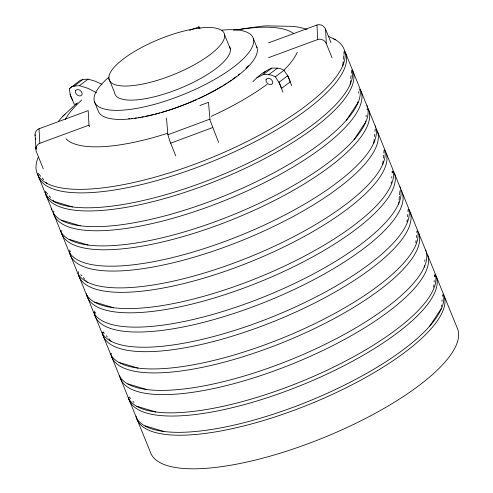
<?xml version="1.0" encoding="UTF-8"?>
<svg xmlns="http://www.w3.org/2000/svg" width="493" height="493" viewBox="0 0 493 493"><rect width="100%" height="100%" fill="white"/><g stroke="black" fill="none" stroke-linecap="round" stroke-linejoin="round"><path stroke-width="0.74" d="M199.012 28.44L198.932 26.597L200.035 28.323M43.261 168.779L36.112 151.024L35.077 134.755C35.003 132.198 36.581 129.641 39.027 128.765L88.198 110.635L88.986 125.148L89.56 126.559M35.866 149.268C35.792 146.711 37.369 144.153 39.816 143.278L88.986 125.148M94.946 313.967L95.124 312.014M103.019 333.262L103.154 331.795M342.771 65.951L343.183 61.551M343.393 59.351L343.738 55.684M343.88 54.218L344.157 51.29M350.227 84.303L350.572 80.636M350.782 78.436L351.059 75.503M351.262 73.303L351.54 70.37M357.696 103.394L357.838 101.934M358.664 93.146L358.805 91.686M365.486 122.578L365.627 121.112M366.04 116.718L366.182 115.257M373.83 143.149L374.181 139.488M374.452 136.561L374.662 134.367M374.939 131.434L375.148 129.24M382.691 164.742L383.043 161.075M383.32 158.148L383.597 155.221M383.8 153.021L384.078 150.094M391.189 183.168L391.325 181.701M391.67 178.047L391.812 176.58M392.157 172.92L392.292 171.453M398.677 204.114L398.886 201.914M399.065 199.979L399.416 196.306M399.552 194.84L399.922 190.927M406.996 221.887L407.206 219.687M407.483 216.76L407.693 214.56M407.97 211.633L408.173 209.433M415.833 242.729L416.037 240.529M416.314 237.601L416.523 235.401M416.801 232.474L416.942 231.007M424.196 267.175L424.337 265.709M424.75 261.315L424.892 259.854M433.6 287.148L433.809 284.948M434.086 282.014L434.222 280.554M434.573 276.887L434.777 274.687M441.481 306.541L441.617 305.075M441.968 301.414L442.104 299.947M442.449 296.281L442.591 294.814M346.203 120.452L357.961 102.618M354.011 139.679L365.769 121.845M429.754 326.033L441.512 308.193M58.525 121.192L62.765 116.305L77.339 102.797M72.631 100.449A20.392 12.541 53.3 0 1 70.191 94.514L69.347 88.722L70.943 87.249A18.155 11.166 53.3 0 1 73.999 86.164A121.931 75.01 53.3 0 1 79.385 85.665L88.081 88.364L96.585 92.801M252.927 81.702C258.196 76.021 264.636 71.017 271.846 68.089A121.931 75.01 53.3 0 1 277.473 68.17A18.155 11.166 53.3 0 1 281.3 68.995L284.03 70.308L287.844 75.984A20.392 12.541 53.3 0 1 290.223 81.924L281.472 88.444A20.392 12.541 53.3 0 0 279.093 82.51L275.279 76.828L272.549 75.515A18.155 11.166 53.3 0 0 268.722 74.696A121.931 75.01 53.3 0 0 263.096 74.609L256.822 77.869M62.765 116.305L65.113 114.129M263.49 73.137L265.573 71.349M69.347 88.722L79.693 80.729A18.155 11.166 53.3 0 1 82.75 79.644A121.931 75.01 53.3 0 1 88.136 79.145L95.087 81.154L101.983 84.309M73.999 86.164L82.75 79.638M79.385 85.665L88.136 79.145M263.096 74.609L271.846 68.089M268.722 74.689L277.473 68.17M275.279 76.828L284.03 70.308M189.639 30.35L198.889 26.912M199.924 105.49L208.459 102.316L210.11 120.421L218.609 142.372M175.785 155.868L169.962 141.473L167.879 134.755L209.845 119.146M170.64 143.198L212.606 127.588M268.488 42.879L316.95 25.014C320.345 23.738 324.289 25.889 325.553 29.179L330.982 42.558M268.568 57.656L317.738 39.526C321.134 38.251 325.078 40.401 326.341 43.692L332.054 57.773M233.516 30.172L261.259 26.234L266.67 25.852L293.489 26.388L300.151 27.423L307.145 29.401M76.427 104.085L74.147 104.171L70.129 94.286M53.595 201.28L72.526 206.968M61.354 220.118L80.273 225.8M69.156 239.345L88.074 245.027M94.631 302.067L113.55 307.749M119.109 362.435L138.028 368.117M127.847 383.874L146.766 389.556M136.875 406.294L155.806 411.982M145.059 425.829L163.959 431.504M328.363 36.223L335.351 39.711M392.04 171.73L393.044 172.895M434.345 275.254L435.294 276.363M38.355 173.542L40.734 176.309M42.164 177.973L43.594 179.631M45.978 182.404L46.927 183.507M45.313 191.309L47.698 194.082M49.127 195.739L50.557 197.403M52.936 200.17L54.366 201.828M80.723 274.644L81.727 275.815M83.231 277.565L84.734 279.315M85.739 280.48L87.249 282.23M103.308 332.239L104.313 333.41M106.322 335.739L107.326 336.91M108.836 338.66L111.344 341.575M129.148 396.853L130.571 398.517M132.956 401.277L133.905 402.387M69.55 250.111L70.074 250.999M78.208 271.729L78.683 272.537M94.212 311.132L94.49 311.551M367.032 109.236L367.236 109.631M345.883 53.817L351.94 68.737A165.556 50.884 -22.1 0 1 212.951 178.546A165.556 50.884 -22.1 0 1 44.21 190.643L38.152 175.724M353.222 71.898L359.588 87.581A165.556 50.884 -22.1 0 1 218.609 198.18A165.556 50.884 -22.1 0 1 51.531 208.2M361.264 91.71L367.408 106.833M368.986 110.715L375.648 127.12M377.626 131.995L384.46 148.824A165.556 50.884 -22.1 0 1 245.471 258.634A165.556 50.884 -22.1 0 1 76.729 270.731L69.895 253.901M386.265 153.274L392.859 169.518A165.556 50.884 -22.1 0 1 253.877 279.328A165.556 50.884 -22.1 0 1 85.135 291.425L78.535 275.18M394.585 173.752L400.396 188.067M402.387 192.966L408.555 208.163A165.556 50.884 -22.1 0 1 269.566 317.973A165.556 50.884 -22.1 0 1 100.825 330.07L94.656 314.873M410.367 212.625L417.368 229.874A165.556 50.884 -22.1 0 1 278.385 339.683A165.556 50.884 -22.1 0 1 109.643 351.78L102.636 334.531M418.982 233.855L426.081 251.325M427.801 255.565L435.196 273.781A165.556 50.884 -22.1 0 1 296.213 383.591A165.556 50.884 -22.1 0 1 127.471 395.688L120.076 377.472M436.496 276.974L443.108 293.267A165.556 50.884 -22.1 0 1 304.126 403.077A165.556 50.884 -22.1 0 1 135.384 415.174L128.765 398.88M444.285 296.157L457.923 329.749A165.556 50.884 -22.1 0 1 318.94 439.559A165.556 50.884 -22.1 0 1 150.199 451.656L136.555 418.064M291.733 85.646L287.721 75.762L278.97 82.282L282.982 92.166M253.316 38.54L257.001 47.611M224.666 35.009A62.056 19.073 -22.1 0 1 139.79 84.617A62.056 19.073 -22.1 0 1 135.846 50.693A62.056 19.073 -22.1 0 1 224.666 35.009L230.379 49.072M108.873 78.541L114.579 92.604A62.056 19.073 -22.1 0 0 179.082 88.74A62.056 19.073 -22.1 0 0 229.393 46.397M94.373 101.503L98.058 110.58A85.511 26.283 -22.1 0 0 187.285 103.505A85.511 26.283 -22.1 0 0 256.496 46.342M45.498 193.804L51.864 209.488M53.54 213.617L59.678 228.74A165.556 50.884 -22.1 0 0 230.527 215.805A165.556 50.884 -22.1 0 0 366.946 105.52M61.255 232.622L67.917 249.027A165.556 50.884 -22.1 0 0 238.76 236.092A165.556 50.884 -22.1 0 0 375.179 125.807M86.854 295.658L92.666 309.974A165.556 50.884 -22.1 0 0 263.509 297.039A165.556 50.884 -22.1 0 0 399.928 186.755M111.258 355.761L118.351 373.232A165.556 50.884 -22.1 0 0 289.194 360.297A165.556 50.884 -22.1 0 0 425.613 250.013M111.498 353.352L111.634 353.771M392.557 172.1L392.348 171.182M359.126 89.664L359.261 90.108M53.866 211.09L54.008 211.534M94.872 312.488L94.964 312.981M102.926 332.331L103.006 332.793M70.234 251.492L70.32 252.003M61.767 230.644L61.816 231.081M166.492 117.926L167.879 134.755M35.077 134.755L35.145 135.637M325.553 29.179L326.341 43.692M316.95 25.014L317.738 39.526M39.027 128.765L39.816 143.278M35.65 138.126L35.736 139.655M36.106 146.532L36.229 148.824M344.835 51.229A165.556 50.884 -22.1 0 1 208.114 163.146A165.556 50.884 -22.1 0 1 37.69 173.77M360.223 89.122A165.556 50.884 -22.1 0 1 223.502 201.033A165.556 50.884 -22.1 0 1 53.078 211.663M333.662 38.799A165.556 50.884 -22.1 0 1 207.763 159.171A165.556 50.884 -22.1 0 1 38.109 157.464M297.291 52.19A126.8 38.972 -22.1 0 1 284.184 69.889M267.04 84.358A126.8 38.972 -22.1 0 1 211.3 116.293M167.651 133.252A126.8 38.972 -22.1 0 1 65.926 138.767M65.335 119.516A126.8 38.972 -22.1 0 1 81.77 99.962M236.911 29.95A126.8 38.972 -22.1 0 1 293.773 33.678M221.887 30.147A85.511 26.283 -22.1 0 1 237.965 63.579A85.511 26.283 -22.1 0 1 126.738 109.803A85.511 26.283 -22.1 0 1 109.045 77.044M248.367 65.575A83.021 25.519 -22.1 0 1 246.001 68.114M239.623 73.913A83.021 25.519 -22.1 0 1 238.316 74.979M236.018 76.779A83.021 25.519 -22.1 0 1 232.542 79.342M231.328 80.199A83.021 25.519 -22.1 0 1 228.173 82.343M226.872 83.2A83.021 25.519 -22.1 0 1 223.539 85.314M222.251 86.102A83.021 25.519 -22.1 0 1 205.686 95.211M204.996 95.556A83.021 25.519 -22.1 0 1 198.112 98.828M196.701 99.469A83.021 25.519 -22.1 0 1 161.242 112.496M159.72 112.922A83.021 25.519 -22.1 0 1 155.184 114.129M153.687 114.505A83.021 25.519 -22.1 0 1 145.7 116.299M143.327 116.761A83.021 25.519 -22.1 0 1 141.756 117.044M140.203 117.316A83.021 25.519 -22.1 0 1 138.662 117.562M136.388 117.895A83.021 25.519 -22.1 0 1 134.897 118.098M132.716 118.357A83.021 25.519 -22.1 0 1 131.292 118.505M129.893 118.628A83.021 25.519 -22.1 0 1 128.531 118.739M401 189.762A165.556 50.884 -22.1 0 1 264.673 302.271A165.556 50.884 -22.1 0 1 94.089 312.248M352.483 69.944A165.556 50.884 -22.1 0 1 215.398 181.245A165.556 50.884 -22.1 0 1 45.159 192.516M393.537 171.17A165.556 50.884 -22.1 0 1 256.816 283.081A165.556 50.884 -22.1 0 1 86.392 293.711M376.239 128.784A165.556 50.884 -22.1 0 1 239.912 241.299A165.556 50.884 -22.1 0 1 69.328 251.276M384.885 150.069A165.556 50.884 -22.1 0 1 249.557 262.177A165.556 50.884 -22.1 0 1 78.073 273.227M408.987 209.42A165.556 50.884 -22.1 0 1 273.658 321.528A165.556 50.884 -22.1 0 1 102.174 332.578M367.938 108.127A165.556 50.884 -22.1 0 1 231.217 220.038A165.556 50.884 -22.1 0 1 60.793 230.669M435.448 274.391A165.556 50.884 -22.1 0 1 299.732 385.902A165.556 50.884 -22.1 0 1 128.433 397.592M443.546 294.204A165.556 50.884 -22.1 0 1 305.457 405.905A165.556 50.884 -22.1 0 1 136.093 416.117M426.753 252.983A165.556 50.884 -22.1 0 1 290.032 364.894A165.556 50.884 -22.1 0 1 119.608 375.518M417.941 231.266A165.556 50.884 -22.1 0 1 281.22 343.177A165.556 50.884 -22.1 0 1 110.796 353.808M266.029 79.681C265.216 82.99 270.891 86.805 272.721 83.225C273.535 79.915 267.859 76.101 266.029 79.681M75.503 90.78C74.431 94.064 79.891 98.027 82.041 94.755C83.114 91.47 77.654 87.514 75.503 90.78"/></g></svg>
